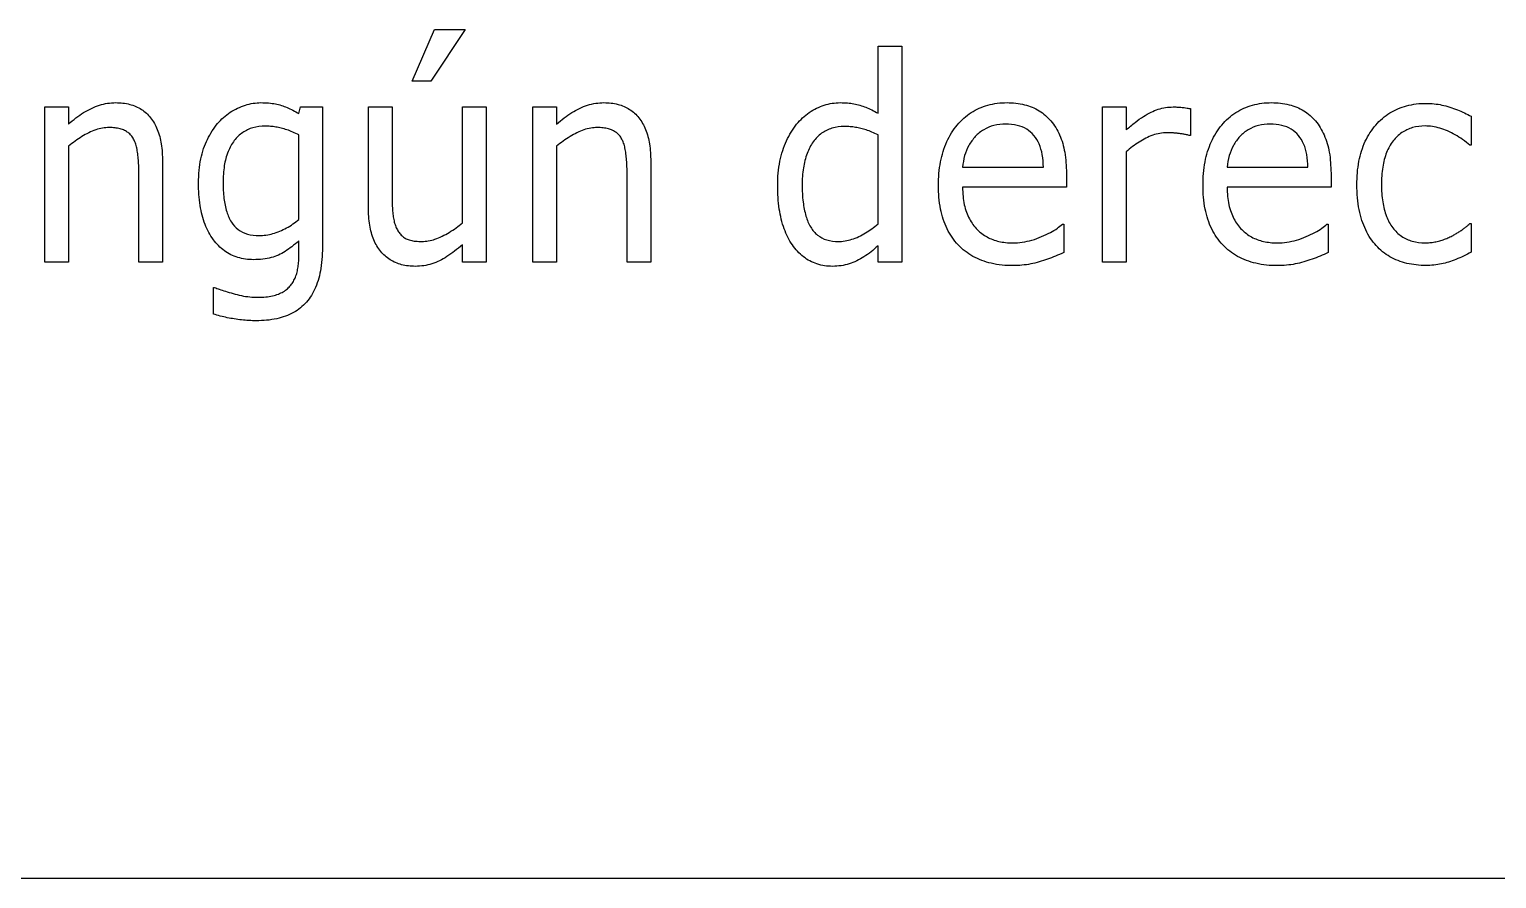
# Model space of a CAD drawing. Extents: x -287 to -95, y -20 to 315.
# Drawn here: x -209.97 to -193.6, y -19.83 to -10.36 of the extents above; entities that cross this region are included whole.
import ezdxf

# ---------------------------------------------------------------- set-up
doc = ezdxf.new("R2010")
doc.units = 0
doc.layers.add('Capa_1', color=7, linetype='CONTINUOUS')

msp = doc.modelspace()

# ---------------------------------------------------------------- linework, layer by layer
at = {"layer": 'Capa_1', "color": 7}
for p, q in [((-205.700516, -10.936503), (-205.448453, -10.357664)), ((-205.10627, -10.357664), (-205.490699, -10.936503)), ((-205.448453, -10.357664), (-205.10627, -10.357664)), ((-205.10627, -10.357664), (-205.10627, -10.357664)), ((-200.501561, -11.292474), (-200.501561, -10.54339)), ((-200.501561, -10.54339), (-200.236824, -10.54339)), ((-200.236824, -10.54339), (-200.236824, -12.951601)), ((-205.490699, -10.936503), (-205.700516, -10.936503)), ((-209.798288, -12.951598), (-209.798288, -11.222826)), ((-209.798288, -11.222826), (-209.533553, -11.222826)), ((-209.533553, -11.222826), (-209.533553, -11.414738)), ((-206.962227, -11.297114), (-206.945321, -11.222826)), ((-206.945321, -11.222826), (-206.697485, -11.222826)), ((-206.697485, -11.222826), (-206.697485, -12.75504)), ((-206.187743, -12.344903), (-206.187743, -11.222826)), ((-206.187743, -11.222826), (-205.923005, -11.222826)), ((-205.923005, -11.222826), (-205.923005, -12.207156)), ((-205.137263, -12.513601), (-205.137263, -11.222826)), ((-205.137263, -11.222826), (-204.872525, -11.222826)), ((-204.872525, -11.222826), (-204.872525, -12.951598)), ((-204.351496, -12.951598), (-204.351496, -11.222826)), ((-204.351496, -11.222826), (-204.086761, -11.222826)), ((-204.086761, -11.222826), (-204.086761, -11.414738)), ((-197.99784, -12.951595), (-197.99784, -11.222823)), ((-197.99784, -11.222823), (-197.733105, -11.222823)), ((-197.733105, -11.222823), (-197.733105, -11.478191)), ((-197.016348, -11.241403), (-197.016348, -11.540109)), ((-193.883173, -11.32652), (-193.883173, -11.649987)), ((-206.962233, -12.476454), (-206.962233, -11.53391)), ((-200.501561, -12.525981), (-200.501561, -11.53391)), ((-197.016348, -11.540103), (-197.030427, -11.540103)), ((-197.016348, -11.540109), (-197.016348, -11.540103)), ((-209.533553, -11.660822), (-209.533553, -12.951598)), ((-204.086761, -11.660822), (-204.086761, -12.951598)), ((-197.733105, -11.724275), (-197.733105, -12.951595)), ((-193.883173, -11.649987), (-193.897253, -11.649987)), ((-208.48306, -11.829521), (-208.48306, -12.951598)), ((-203.036268, -11.829521), (-203.036268, -12.951598)), ((-199.558089, -11.894524), (-198.656862, -11.894524)), ((-198.656862, -11.894524), (-198.656862, -11.894524)), ((-196.606568, -11.894524), (-195.705341, -11.894524)), ((-195.705341, -11.894524), (-195.705341, -11.894524)), ((-208.747789, -12.951598), (-208.747789, -11.967265)), ((-203.300997, -12.951598), (-203.300997, -11.967265)), ((-198.399169, -11.959527), (-198.399169, -12.117391)), ((-195.447651, -11.959527), (-195.447651, -12.117391)), ((-198.399167, -12.117391), (-199.558089, -12.117391)), ((-198.399169, -12.117391), (-198.399167, -12.117391)), ((-195.447649, -12.117391), (-196.606568, -12.117391)), ((-195.447651, -12.117391), (-195.447649, -12.117391)), ((-206.962233, -12.476446), (-206.962233, -12.476454)), ((-200.501561, -12.525981), (-200.501561, -12.525981)), ((-198.444228, -12.529078), (-198.430149, -12.529078)), ((-198.430149, -12.529078), (-198.430149, -12.846353)), ((-195.49271, -12.529078), (-195.478631, -12.529078)), ((-195.478631, -12.529078), (-195.478631, -12.846353)), ((-193.897253, -12.522874), (-193.883173, -12.522874)), ((-193.883173, -12.522874), (-193.883173, -12.843246)), ((-206.962227, -12.874212), (-206.962227, -12.716349)), ((-206.697485, -12.75504), (-206.697498, -12.75504)), ((-205.137249, -12.951598), (-205.137249, -12.759682)), ((-200.501561, -12.951598), (-200.501561, -12.770517)), ((-193.883173, -12.843246), (-193.883173, -12.843258)), ((-209.533553, -12.951598), (-209.798288, -12.951598)), ((-208.483054, -12.951598), (-208.747789, -12.951598)), ((-208.48306, -12.951598), (-208.483054, -12.951598)), ((-204.872512, -12.951598), (-205.137249, -12.951598)), ((-204.872525, -12.951598), (-204.872512, -12.951598)), ((-204.086761, -12.951598), (-204.351496, -12.951598)), ((-203.036262, -12.951598), (-203.300997, -12.951598)), ((-203.036268, -12.951598), (-203.036262, -12.951598)), ((-200.236824, -12.951598), (-200.501561, -12.951598)), ((-200.236824, -12.951601), (-200.236824, -12.951598)), ((-197.733105, -12.951595), (-197.99784, -12.951595)), ((-207.916971, -13.531981), (-207.916971, -13.234826)), ((-207.916971, -13.234826), (-207.902892, -13.234826)), ((-95.057217, -19.825992), (-225.057222, -19.825992))]:
    msp.add_line(p, q, dxfattribs=at)
for points, knots in [([(-209.533553, -11.414738), (-209.506149, -11.390901), (-209.452643, -11.344359), (-209.36658, -11.285496), (-209.279304, -11.237019), (-209.189844, -11.201058), (-209.098189, -11.179481), (-208.983837, -11.171262), (-208.852646, -11.185056), (-208.715658, -11.242417), (-208.60863, -11.341517), (-208.533945, -11.476056), (-208.489796, -11.642823), (-208.485416, -11.764221), (-208.48306, -11.829521)], [0, 0, 0, 0, 0.108882, 0.212598, 0.312136, 0.40789, 0.500918, 0.593344, 0.750926, 0.892155, 1.031146, 1.180001, 1.348018, 1.543593, 1.543593, 1.543593, 1.543593]), ([(-206.962227, -12.716349), (-206.988089, -12.73827), (-207.037578, -12.780218), (-207.114527, -12.832849), (-207.190398, -12.876353), (-207.273399, -12.905944), (-207.367072, -12.921976), (-207.492552, -12.928877), (-207.64366, -12.911154), (-207.80134, -12.832321), (-207.927977, -12.702786), (-208.019216, -12.527608), (-208.072087, -12.311681), (-208.084859, -12.107567), (-208.078132, -11.933244), (-208.059942, -11.804382), (-208.028517, -11.688319), (-207.984864, -11.584425), (-207.932748, -11.49022), (-207.872761, -11.407967), (-207.805513, -11.337628), (-207.730468, -11.280191), (-207.647674, -11.235236), (-207.561551, -11.200744), (-207.473789, -11.179427), (-207.386292, -11.173152), (-207.30308, -11.17698), (-207.226461, -11.186421), (-207.157949, -11.204677), (-207.093075, -11.228768), (-207.027593, -11.259293), (-206.98452, -11.284215), (-206.962227, -11.297114)], [0, 0, 0, 0, 0.101638, 0.194497, 0.279341, 0.363295, 0.457318, 0.563396, 0.740066, 0.906797, 1.081751, 1.274739, 1.492271, 1.744009, 1.885847, 2.01516, 2.133556, 2.245505, 2.352434, 2.455868, 2.550039, 2.643424, 2.738129, 2.83182, 2.921076, 3.007872, 3.093996, 3.170734, 3.238964, 3.306157, 3.378152, 3.455391, 3.455391, 3.455391, 3.455391]), ([(-204.086761, -11.414738), (-204.059358, -11.390901), (-204.005851, -11.344359), (-203.919788, -11.285496), (-203.832512, -11.237019), (-203.743052, -11.201058), (-203.651397, -11.179481), (-203.537045, -11.171262), (-203.405854, -11.185056), (-203.268866, -11.242417), (-203.161838, -11.341517), (-203.087153, -11.476056), (-203.043004, -11.642823), (-203.038624, -11.764221), (-203.036268, -11.829521)], [0, 0, 0, 0, 0.108882, 0.212598, 0.312136, 0.40789, 0.500919, 0.593345, 0.750927, 0.892156, 1.031146, 1.180001, 1.348019, 1.543594, 1.543594, 1.543594, 1.543594]), ([(-200.501561, -12.770517), (-200.526823, -12.793365), (-200.576143, -12.83797), (-200.656126, -12.894253), (-200.737979, -12.940804), (-200.823931, -12.97518), (-200.914755, -12.995291), (-201.035819, -13.003736), (-201.184096, -12.983948), (-201.342249, -12.899068), (-201.46758, -12.7605), (-201.558553, -12.576465), (-201.611296, -12.350967), (-201.624258, -12.140528), (-201.617382, -11.96214), (-201.598889, -11.830818), (-201.567834, -11.710198), (-201.5246, -11.601126), (-201.473036, -11.502756), (-201.413073, -11.416462), (-201.344938, -11.343175), (-201.27013, -11.282518), (-201.18866, -11.234759), (-201.102394, -11.200477), (-201.013174, -11.179281), (-200.926195, -11.173266), (-200.844926, -11.176921), (-200.771258, -11.186228), (-200.702736, -11.203278), (-200.6362, -11.226097), (-200.568838, -11.255605), (-200.524485, -11.279911), (-200.501561, -11.292474)], [0, 0, 0, 0, 0.102101, 0.199337, 0.292728, 0.384066, 0.475949, 0.570535, 0.747454, 0.916546, 1.097687, 1.299053, 1.526083, 1.78794, 1.929262, 2.061127, 2.185005, 2.301998, 2.41233, 2.517545, 2.616251, 2.711548, 2.805469, 2.898434, 2.98906, 3.079446, 3.158996, 3.232873, 3.301804, 3.370422, 3.443703, 3.522097, 3.522097, 3.522097, 3.522097]), ([(-198.430149, -12.846353), (-198.459957, -12.859675), (-198.519412, -12.886248), (-198.610725, -12.920491), (-198.703042, -12.951246), (-198.797925, -12.975046), (-198.896093, -12.98887), (-199.043629, -12.995224), (-199.231911, -12.977748), (-199.444791, -12.899788), (-199.616895, -12.766011), (-199.741871, -12.581664), (-199.814158, -12.352285), (-199.833839, -12.097566), (-199.814369, -11.842175), (-199.745293, -11.610343), (-199.627366, -11.420436), (-199.469279, -11.277473), (-199.275114, -11.19084), (-199.068703, -11.167522), (-198.871212, -11.187182), (-198.69904, -11.256447), (-198.563184, -11.375802), (-198.465754, -11.536927), (-198.408021, -11.736853), (-198.402255, -11.881902), (-198.399169, -11.959527)], [0, 0, 0, 0, 0.097927, 0.195329, 0.292423, 0.389736, 0.488358, 0.589227, 0.83249, 1.050408, 1.260258, 1.47564, 1.708268, 1.973532, 2.237842, 2.472902, 2.692029, 2.900239, 3.102975, 3.31911, 3.516313, 3.693287, 3.866466, 4.049147, 4.251041, 4.483478, 4.483478, 4.483478, 4.483478]), ([(-197.733105, -11.478191), (-197.699893, -11.449744), (-197.637981, -11.396714), (-197.545427, -11.330494), (-197.459278, -11.28108), (-197.376138, -11.247249), (-197.29307, -11.227102), (-197.223103, -11.222115), (-197.170299, -11.223187), (-197.136908, -11.224273), (-197.109529, -11.227438), (-197.082839, -11.230534), (-197.05187, -11.23533), (-197.028963, -11.239247), (-197.016348, -11.241403)], [0, 0, 0, 0, 0.131143, 0.244472, 0.340888, 0.428419, 0.512868, 0.596207, 0.637985, 0.671347, 0.696358, 0.72063, 0.751956, 0.790351, 0.790351, 0.790351, 0.790351]), ([(-195.478631, -12.846353), (-195.508438, -12.859675), (-195.567893, -12.886248), (-195.659205, -12.920491), (-195.751522, -12.951246), (-195.846406, -12.975046), (-195.944574, -12.98887), (-196.092111, -12.995224), (-196.280392, -12.977748), (-196.493272, -12.899788), (-196.665377, -12.766012), (-196.790353, -12.581663), (-196.86264, -12.352285), (-196.882322, -12.097566), (-196.862851, -11.842174), (-196.793774, -11.610342), (-196.675846, -11.420437), (-196.51776, -11.277473), (-196.323596, -11.19084), (-196.117185, -11.167522), (-195.919694, -11.187182), (-195.747522, -11.256447), (-195.611666, -11.375802), (-195.514236, -11.536927), (-195.456503, -11.736853), (-195.450737, -11.881902), (-195.447651, -11.959527)], [0, 0, 0, 0, 0.097926, 0.195326, 0.292421, 0.389735, 0.488358, 0.589227, 0.832489, 1.050407, 1.260258, 1.475639, 1.708268, 1.973532, 2.237841, 2.472903, 2.69203, 2.900239, 3.102974, 3.319109, 3.516312, 3.693286, 3.866465, 4.049146, 4.251039, 4.483476, 4.483476, 4.483476, 4.483476]), ([(-193.883173, -12.843258), (-193.911959, -12.857924), (-193.967914, -12.886433), (-194.052151, -12.922453), (-194.133926, -12.952456), (-194.215999, -12.974797), (-194.300552, -12.987561), (-194.394979, -12.991924), (-194.496384, -12.986554), (-194.601363, -12.968533), (-194.700129, -12.938864), (-194.790979, -12.895258), (-194.873239, -12.838963), (-194.946128, -12.769759), (-195.01015, -12.68825), (-195.063199, -12.59307), (-195.105919, -12.485302), (-195.137057, -12.364622), (-195.155277, -12.231178), (-195.162551, -12.050246), (-195.146398, -11.835715), (-195.076953, -11.606123), (-194.957653, -11.41978), (-194.797476, -11.281308), (-194.601817, -11.198063), (-194.430181, -11.179042), (-194.297755, -11.185641), (-194.208968, -11.199584), (-194.122241, -11.22328), (-194.038466, -11.25316), (-193.958249, -11.286797), (-193.907925, -11.313424), (-193.883173, -11.32652)], [0, 0, 0, 0, 0.096897, 0.18835, 0.274657, 0.358054, 0.443058, 0.530625, 0.641253, 0.747011, 0.849475, 0.949616, 1.048097, 1.147295, 1.249999, 1.357838, 1.473014, 1.596892, 1.7308, 1.876247, 2.139714, 2.372454, 2.588377, 2.794704, 2.998119, 3.21663, 3.306246, 3.395584, 3.485622, 3.575548, 3.662306, 3.746276, 3.746276, 3.746276, 3.746276]), ([(-208.747789, -11.967265), (-208.748043, -11.941349), (-208.74854, -11.890628), (-208.752908, -11.81628), (-208.759566, -11.746075), (-208.769529, -11.682141), (-208.784508, -11.626774), (-208.80564, -11.579992), (-208.832178, -11.539987), (-208.866831, -11.50717), (-208.909008, -11.482437), (-208.958509, -11.464148), (-209.016575, -11.453976), (-209.082632, -11.450262), (-209.155334, -11.456478), (-209.231729, -11.476842), (-209.308838, -11.510027), (-209.385682, -11.552915), (-209.461731, -11.602825), (-209.509401, -11.641319), (-209.533553, -11.660822)], [0, 0, 0, 0, 0.077741, 0.15215, 0.223349, 0.289243, 0.34608, 0.394822, 0.442661, 0.489194, 0.536641, 0.588396, 0.646677, 0.712804, 0.786475, 0.864548, 0.948897, 1.037668, 1.128307, 1.221388, 1.221388, 1.221388, 1.221388]), ([(-206.962233, -11.53391), (-206.985033, -11.523033), (-207.028967, -11.502075), (-207.09486, -11.477085), (-207.158055, -11.459346), (-207.219004, -11.445855), (-207.279338, -11.438178), (-207.364953, -11.434257), (-207.473463, -11.446469), (-207.59435, -11.502574), (-207.69119, -11.596491), (-207.761358, -11.724636), (-207.801445, -11.884968), (-207.811845, -12.061431), (-207.803338, -12.234129), (-207.773984, -12.383789), (-207.723881, -12.50506), (-207.644388, -12.596064), (-207.533407, -12.647478), (-207.425108, -12.658843), (-207.329521, -12.652388), (-207.251874, -12.636044), (-207.174797, -12.609197), (-207.100073, -12.57252), (-207.028021, -12.528896), (-206.984203, -12.493962), (-206.962233, -12.476446)], [0, 0, 0, 0, 0.075767, 0.145992, 0.211083, 0.272535, 0.333113, 0.393251, 0.529612, 0.656087, 0.785739, 0.927489, 1.088794, 1.277439, 1.456066, 1.606325, 1.733054, 1.845603, 1.959932, 2.091018, 2.168182, 2.246805, 2.32827, 2.412392, 2.496137, 2.580357, 2.580357, 2.580357, 2.580357]), ([(-203.300997, -11.967265), (-203.301251, -11.941349), (-203.301748, -11.890628), (-203.306116, -11.81628), (-203.312774, -11.746075), (-203.322737, -11.682141), (-203.337716, -11.626774), (-203.358848, -11.579992), (-203.385386, -11.539987), (-203.420039, -11.50717), (-203.462216, -11.482437), (-203.511717, -11.464148), (-203.569783, -11.453976), (-203.635841, -11.450262), (-203.708542, -11.456478), (-203.784937, -11.476842), (-203.862046, -11.510027), (-203.938891, -11.552915), (-204.014939, -11.602825), (-204.062609, -11.641319), (-204.086761, -11.660822)], [0, 0, 0, 0, 0.077741, 0.15215, 0.223349, 0.289243, 0.34608, 0.394822, 0.442661, 0.489194, 0.536641, 0.588396, 0.646677, 0.712804, 0.786475, 0.864548, 0.948897, 1.037668, 1.128307, 1.221388, 1.221388, 1.221388, 1.221388]), ([(-200.501561, -11.53391), (-200.52437, -11.523105), (-200.567756, -11.502551), (-200.631742, -11.47814), (-200.692148, -11.460374), (-200.751905, -11.449038), (-200.813608, -11.442514), (-200.902016, -11.43903), (-201.013733, -11.451553), (-201.136185, -11.511372), (-201.232249, -11.611066), (-201.301022, -11.74468), (-201.340803, -11.909796), (-201.351222, -12.092922), (-201.342477, -12.273746), (-201.312235, -12.432675), (-201.261013, -12.561274), (-201.181012, -12.657641), (-201.070549, -12.713178), (-200.96289, -12.725742), (-200.868593, -12.718424), (-200.791756, -12.699823), (-200.715288, -12.669516), (-200.641042, -12.628597), (-200.568621, -12.58138), (-200.524022, -12.544536), (-200.501561, -12.525981)], [0, 0, 0, 0, 0.075695, 0.143981, 0.205224, 0.264339, 0.326194, 0.391164, 0.529835, 0.658496, 0.791537, 0.938039, 1.104214, 1.297308, 1.486598, 1.64614, 1.780742, 1.897878, 2.013179, 2.142386, 2.218042, 2.296197, 2.378558, 2.464063, 2.550146, 2.637485, 2.637485, 2.637485, 2.637485]), ([(-198.656862, -11.894524), (-198.658982, -11.847204), (-198.662946, -11.758723), (-198.698241, -11.636891), (-198.756831, -11.537745), (-198.841452, -11.463653), (-198.952181, -11.421989), (-199.077672, -11.410568), (-199.2064, -11.423321), (-199.32488, -11.470269), (-199.42015, -11.549193), (-199.491398, -11.649824), (-199.54098, -11.766752), (-199.552276, -11.851113), (-199.558089, -11.894524)], [0, 0, 0, 0, 0.141722, 0.264996, 0.376424, 0.482929, 0.595636, 0.725156, 0.85825, 0.980336, 1.101572, 1.223878, 1.347356, 1.478251, 1.478251, 1.478251, 1.478251]), ([(-195.705341, -11.894524), (-195.707461, -11.847204), (-195.711425, -11.758723), (-195.74672, -11.636892), (-195.805311, -11.537745), (-195.889933, -11.463653), (-196.000662, -11.42199), (-196.126154, -11.410568), (-196.254883, -11.423321), (-196.373363, -11.470269), (-196.468632, -11.549192), (-196.539878, -11.649824), (-196.589459, -11.766752), (-196.600755, -11.851113), (-196.606568, -11.894524)], [0, 0, 0, 0, 0.141722, 0.264996, 0.376424, 0.48293, 0.595638, 0.725158, 0.858252, 0.980338, 1.101575, 1.223879, 1.347357, 1.478252, 1.478252, 1.478252, 1.478252]), ([(-193.897253, -11.649987), (-193.924058, -11.628156), (-193.976473, -11.585467), (-194.060639, -11.532213), (-194.145659, -11.489724), (-194.230635, -11.458195), (-194.314966, -11.439152), (-194.417944, -11.431426), (-194.537053, -11.4455), (-194.662289, -11.503694), (-194.763002, -11.600849), (-194.835878, -11.7341), (-194.87699, -11.901384), (-194.888327, -12.087906), (-194.87712, -12.273766), (-194.836362, -12.438457), (-194.766171, -12.571926), (-194.665727, -12.669677), (-194.539214, -12.727619), (-194.428451, -12.740208), (-194.344299, -12.736266), (-194.289612, -12.72842), (-194.235155, -12.715509), (-194.182263, -12.698667), (-194.132274, -12.678653), (-194.087999, -12.656126), (-194.048417, -12.632753), (-194.012256, -12.610054), (-193.977937, -12.587148), (-193.947402, -12.563876), (-193.920473, -12.542916), (-193.904559, -12.52918), (-193.897253, -12.522874)], [0, 0, 0, 0, 0.103639, 0.202656, 0.298062, 0.388337, 0.473928, 0.55646, 0.697411, 0.828588, 0.963444, 1.110091, 1.278238, 1.476007, 1.668952, 1.834865, 1.981353, 2.115531, 2.247558, 2.3913, 2.445185, 2.500181, 2.556747, 2.612902, 2.666572, 2.718096, 2.761759, 2.804438, 2.846183, 2.885478, 2.919585, 2.948535, 2.948535, 2.948535, 2.948535]), ([(-197.030427, -11.540103), (-197.043437, -11.536884), (-197.06912, -11.530529), (-197.107666, -11.523269), (-197.146216, -11.518361), (-197.186321, -11.513535), (-197.230049, -11.511302), (-197.28773, -11.509804), (-197.358086, -11.515047), (-197.43808, -11.535571), (-197.514919, -11.570169), (-197.589897, -11.613694), (-197.66359, -11.664742), (-197.709655, -11.704193), (-197.733105, -11.724275)], [0, 0, 0, 0, 0.040203, 0.079364, 0.117578, 0.156775, 0.200505, 0.24886, 0.329873, 0.411256, 0.495221, 0.581845, 0.671123, 0.763696, 0.763696, 0.763696, 0.763696]), ([(-205.923005, -12.207156), (-205.9228, -12.23502), (-205.922411, -12.288025), (-205.918581, -12.363399), (-205.912911, -12.430736), (-205.902935, -12.490937), (-205.886996, -12.544556), (-205.86548, -12.59256), (-205.837897, -12.633938), (-205.80455, -12.667767), (-205.764881, -12.693966), (-205.715956, -12.711252), (-205.656491, -12.720624), (-205.589318, -12.724201), (-205.51626, -12.717825), (-205.440908, -12.697253), (-205.36318, -12.664166), (-205.284825, -12.621917), (-205.208209, -12.571987), (-205.161013, -12.533147), (-205.137263, -12.513601)], [0, 0, 0, 0, 0.083585, 0.159, 0.226358, 0.286238, 0.341719, 0.393708, 0.443497, 0.490078, 0.53532, 0.58487, 0.644445, 0.715406, 0.786272, 0.863436, 0.948649, 1.039209, 1.130239, 1.222458, 1.222458, 1.222458, 1.222458]), ([(-199.558089, -12.117391), (-199.557238, -12.151382), (-199.555604, -12.216722), (-199.540954, -12.310288), (-199.517055, -12.394561), (-199.484002, -12.469096), (-199.444095, -12.534524), (-199.396777, -12.589726), (-199.344065, -12.636181), (-199.285647, -12.673675), (-199.221224, -12.702783), (-199.151285, -12.723128), (-199.076593, -12.735456), (-198.989441, -12.739866), (-198.890665, -12.732714), (-198.782199, -12.709085), (-198.677446, -12.670794), (-198.583321, -12.625118), (-198.503927, -12.580385), (-198.46264, -12.544902), (-198.444228, -12.529078)], [0, 0, 0, 0, 0.10192, 0.195915, 0.283269, 0.363964, 0.439796, 0.512356, 0.581228, 0.649879, 0.719806, 0.792576, 0.867767, 0.94642, 1.053875, 1.163844, 1.27838, 1.387494, 1.477794, 1.550476, 1.550476, 1.550476, 1.550476]), ([(-196.606568, -12.117391), (-196.605718, -12.151382), (-196.604084, -12.216722), (-196.589435, -12.310288), (-196.565537, -12.394562), (-196.532484, -12.469096), (-196.492577, -12.534524), (-196.445259, -12.589726), (-196.392546, -12.636181), (-196.334128, -12.673675), (-196.269704, -12.702782), (-196.199766, -12.723128), (-196.125074, -12.735456), (-196.037923, -12.739866), (-195.939147, -12.732714), (-195.83068, -12.709085), (-195.725928, -12.670793), (-195.631803, -12.625118), (-195.552409, -12.580385), (-195.511122, -12.544902), (-195.49271, -12.529078)], [0, 0, 0, 0, 0.10192, 0.195915, 0.283268, 0.363964, 0.439795, 0.512356, 0.581228, 0.64988, 0.719808, 0.792577, 0.867766, 0.946419, 1.053876, 1.163844, 1.27838, 1.387493, 1.477793, 1.550475, 1.550475, 1.550475, 1.550475]), ([(-205.137249, -12.759682), (-205.166188, -12.78395), (-205.221706, -12.830504), (-205.307518, -12.88991), (-205.391281, -12.938933), (-205.477612, -12.974688), (-205.569011, -12.995275), (-205.683201, -13.003), (-205.814019, -12.989433), (-205.949358, -12.932744), (-206.058172, -12.836065), (-206.135386, -12.701852), (-206.180833, -12.533695), (-206.185323, -12.411019), (-206.187743, -12.344903)], [0, 0, 0, 0, 0.113247, 0.217256, 0.312719, 0.403942, 0.496397, 0.592399, 0.746522, 0.88648, 1.025487, 1.175232, 1.344622, 1.542633, 1.542633, 1.542633, 1.542633]), ([(-206.697498, -12.75504), (-206.700596, -12.844464), (-206.70628, -13.008509), (-206.765139, -13.230962), (-206.868295, -13.405781), (-207.021595, -13.526906), (-207.217288, -13.59468), (-207.388913, -13.608428), (-207.520811, -13.604776), (-207.602642, -13.598201), (-207.682843, -13.586687), (-207.761932, -13.572498), (-207.839992, -13.554555), (-207.891276, -13.539516), (-207.916971, -13.531981)], [0, 0, 0, 0, 0.267824, 0.491313, 0.683193, 0.866179, 1.064756, 1.295735, 1.378691, 1.46064, 1.541834, 1.621666, 1.70165, 1.781969, 1.781969, 1.781969, 1.781969]), ([(-207.902892, -13.234826), (-207.885745, -13.241652), (-207.846234, -13.257381), (-207.777388, -13.279373), (-207.695052, -13.304176), (-207.604366, -13.327718), (-207.509984, -13.341543), (-207.418654, -13.346073), (-207.333731, -13.34249), (-207.258414, -13.331181), (-207.19309, -13.311484), (-207.137481, -13.284391), (-207.09037, -13.25128), (-207.053153, -13.211306), (-207.022539, -13.167336), (-206.998973, -13.118186), (-206.982013, -13.06371), (-206.970643, -13.004495), (-206.963452, -12.940826), (-206.962644, -12.896875), (-206.962227, -12.874212)], [0, 0, 0, 0, 0.055354, 0.127547, 0.216686, 0.313391, 0.408296, 0.502288, 0.58734, 0.66291, 0.730189, 0.791169, 0.847792, 0.901866, 0.954134, 1.008008, 1.064681, 1.124824, 1.18867, 1.256637, 1.256637, 1.256637, 1.256637])]:
    msp.add_open_spline(points, degree=3, knots=knots, dxfattribs=at)

doc.saveas('drawing.dxf')
